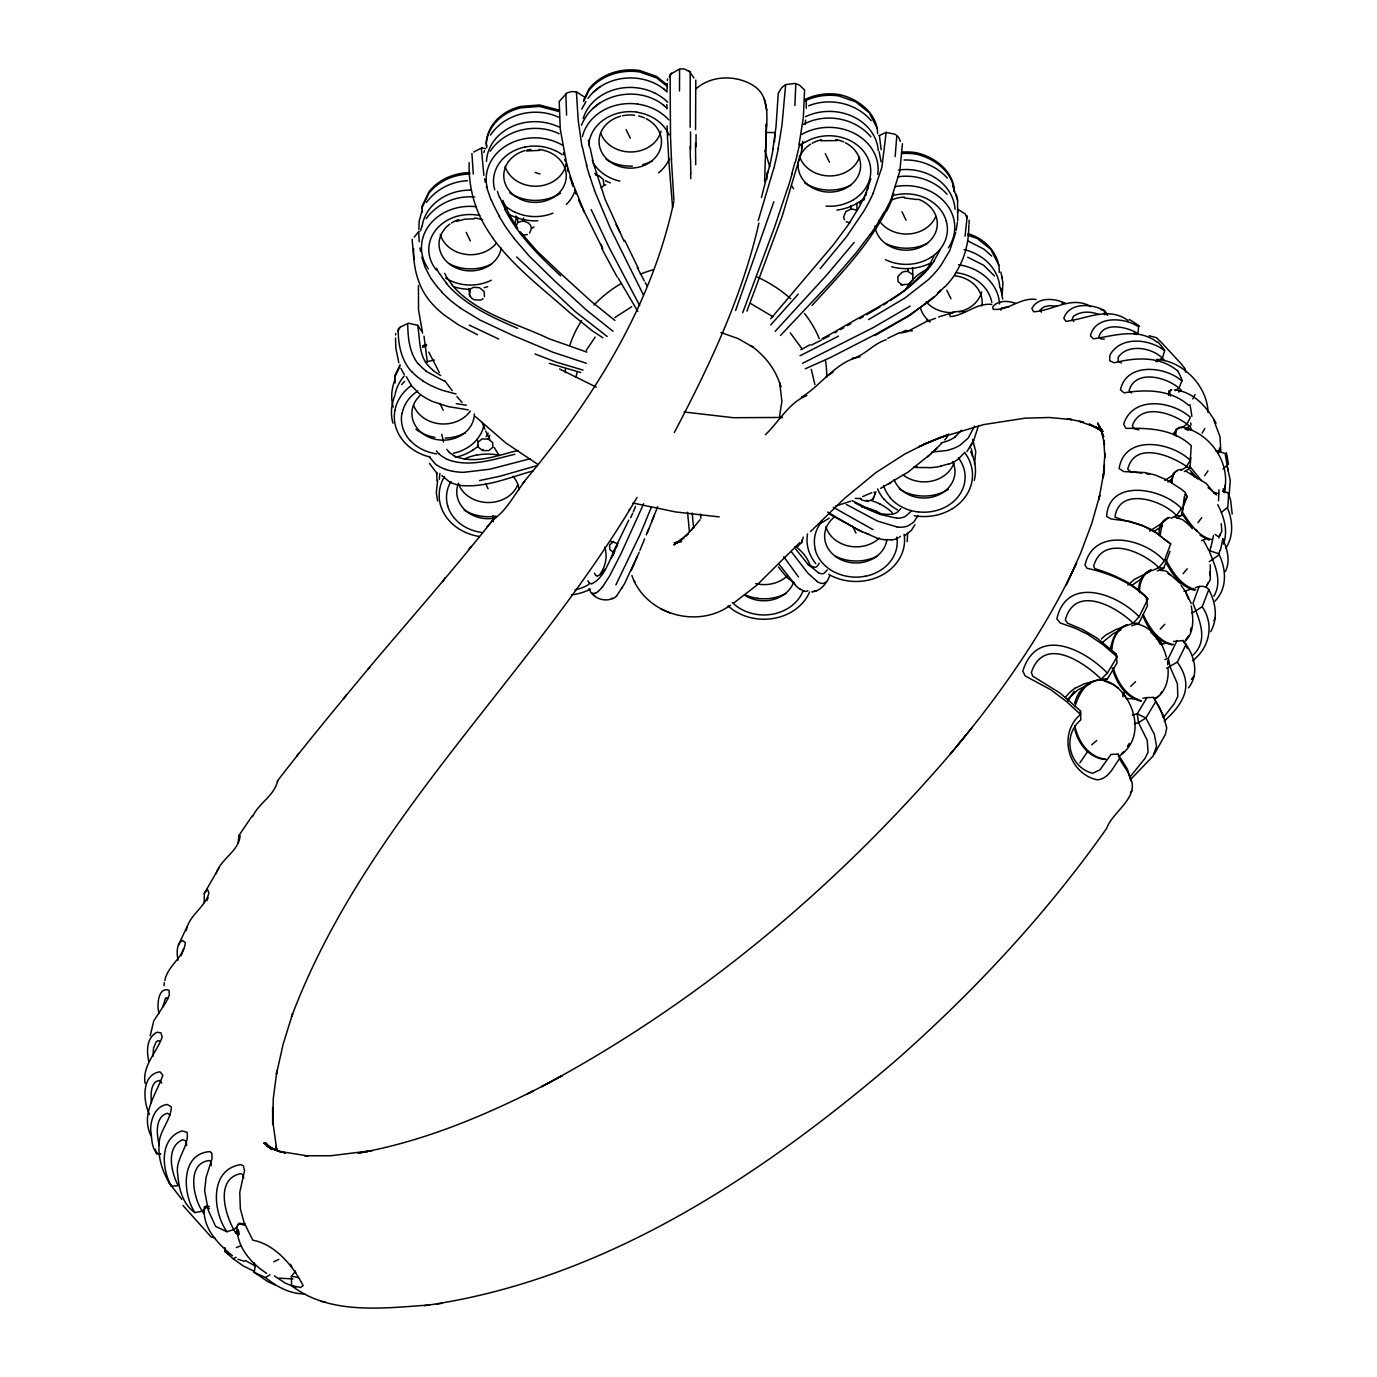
<?xml version="1.0" encoding="UTF-8"?>
<svg xmlns="http://www.w3.org/2000/svg" width="1377" height="1377" viewBox="0 0 1377 1377"><rect width="100%" height="100%" fill="white"/><g stroke="black" fill="none" stroke-linecap="round" stroke-linejoin="round"><path stroke-width="1.5" d="M679.498 90.985L679.584 69.728M272.612 1107.556L272.68 1124.613L273.3 1098.433L276.984 1070.377L276.416 1074.18L283.128 1044.248L292.595 1013.747L291.494 1016.846C365.921 819.246 531.488 676.83 637.069 497.39M900.317 141.401L898.613 137.339L895.446 134.395L886.168 132.364L881.865 167.374L873.156 193.193M690.152 127.269L690.221 72.069L684.507 69.039L679.825 68.85L670.083 74.496L670.53 138.285M969.184 223.969L969.064 220.217M1220.814 451.208L1220.022 436.87L1213.636 419.606M695.557 129.558L695.798 80.124M493.31 521.78L493.345 519.387C507.476 509.869 514.258 494.171 524.654 481.52M765.681 151.831L766.008 136.03L764.614 181.644M1232.174 514.034L1230.642 500.264L1228.164 492.932L1222.673 491.021M666.881 90.83L667.311 83.567M806.268 108.267L806.302 100.814M766.318 126.701L766.404 123.672L765.939 138.974C766.3 121.796 771.413 97.199 753.959 86.028A33.375 21.929 3.5 0 0 748.21 82.758C731.583 74.995 710.36 76.355 696.228 88.627M1172.188 483.344C1171.638 477.079 1174.34 468.559 1182.189 469.591M407.695 324.249C407.988 337.916 409.348 352.873 418.229 363.924M429.521 1304.983C384.183 1308.064 330.067 1315.483 291.614 1285.722L291.373 1276.169L294.936 1271.969M418.866 229.529L419.159 221.249L422.085 210.509M881.177 149.749L879.387 135.531M1104.457 465.168L1103.252 477.612L1104.888 453.24L1104.888 457.801L1103.752 440.072L1104.509 444.547L1100.877 428.815L1103.683 436.922L1097.589 422.894L1102.529 431.655M1177.094 518.148L1181.931 514.809L1184.444 496.15M1223.946 492.226C1231.83 464.204 1210.744 433.445 1182.929 427.335C1177.249 425.682 1174.925 431.5 1176.044 436.044M205.448 1206.751L206.705 1205.804M1219.454 448.007L1219.247 452.413M254.452 1271.436L243.281 1265.945L233.195 1258.767L224.778 1251.349L224.95 1247.614M1112.048 648.963C1112.289 639.135 1117.676 628.583 1127.178 624.797M1168.608 395.388L1168.815 390.982L1170.846 390.139M436.75 472.518L436.991 480.797M907.185 541.626L907.632 533.329M957.617 212.678L957.6 200.267L952.712 185.757M277.534 782.308L277.62 780.673C309.343 739.587 342.512 699.877 375.68 659.927C415.716 612.92 456.131 566.567 494.326 518.182L486.58 527.701L487.338 526.754M150.213 1035.762L153.794 1020.77L166.015 1002.181L169.319 995.175L169.044 990.373C158.062 986.052 156.53 1006.243 159.095 1013.317M565.861 94.015L566.584 115.066M1002.37 291.907L1002.938 282.939L1000.872 272.026M418.728 231.732L419.176 241.75M1159.107 532.968C1158.814 526.41 1162.601 518.475 1169.744 517.511M794.89 105.547L795.803 84.358M1213.808 596.224C1222.535 581.834 1215.22 565.672 1209.505 551.902L1210.624 547.34M1180.864 470.332L1185.924 467.371L1190.262 460.279L1191.26 445.7C1173.583 428.987 1148.711 427.799 1126.042 428.436L1123.615 424.426C1132.273 395.492 1171.879 400.621 1190.365 417.334L1186.75 424.426L1181.414 427.903M1224.669 492.725L1224.841 485.702M805.201 124.257L805.597 120.126M471.932 153.536L473.292 174.139M774.855 134.55L774.528 141.986M413.616 248.583C413.134 267.413 418.04 287.173 430.433 301.77A82.586 41.379 21.4 0 0 443.704 314.61L458.455 324.886L477.544 334.8M1223.499 491.589L1223.31 488.577M164.035 985.725L164.362 982.662M957.686 220.492L957.703 209.166L965.346 214.037L966.929 217.79M162.727 1006.966L165.653 997.86L168.338 998.532M277.62 780.673C274.505 795.837 258.618 803.049 252.576 816.647M517.58 217.17L517.632 222.644L515.738 227.549M418.436 285.521L418.522 309.739L422.584 333.2M601.198 187.943L603.814 185.361L603.315 179.63L598.875 175.619L595.759 175.034M412.119 239.237L413.875 259.203M395.509 338.053L395.836 348.157L398.796 362.685M469.144 162.658C468.524 182.797 472.913 203.28 482.329 221.163A82.568 33.203 45.7 0 0 492.914 238.066M1124.097 693.974L1124.389 691.478M395.578 334.921L395.767 333.441M1208.042 412.343C1207.354 386.335 1183.394 361.204 1157.179 359.449L1157.609 359.999M895.153 156.548L896.806 135.703M957.48 222.007L956.189 230.32M1181.931 514.809L1182.877 507.769L1187.232 496.667L1185.253 492.398L1180.709 488.749L1166.904 479.953L1154.89 474.893L1144.855 472.569L1123.77 471.588L1119.122 468.524C1124.51 434.116 1170.846 441.69 1190.262 460.279M667.38 80.503L667.587 78.988M1074.972 706.59C1096.712 636.742 1164.77 723.235 1120.241 755.388M794.994 546.841L797.782 546.17L801.672 542.538L802.034 540.042M180.972 955.793L183.709 948.667M514.878 223.797L516.358 217.686M1103.7 473.172L1098.829 499.593L1099.775 495.341L1091.686 523.69L1080.497 553.554L1066.314 584.726L1076.607 562.969L1073.785 568.976M803.239 537.133L801.672 542.538M1210.71 631.682C1218.249 618.221 1215.719 602.558 1208.834 589.563C1205.598 585.363 1199.642 585.724 1195.288 587.755M1138.418 589.924C1138.986 581.989 1142.531 573.09 1150.587 570.198M900.954 284.85L908.751 284.196L912.882 279.927L912.624 267.637M772.893 149.232L775.991 126.925L778.28 93.137L781.912 87.474L785.682 84.565L795.183 83.412L799.435 85.116L804.581 89.97L803.325 117.665L799.073 144.447M275.297 1285.068L267.93 1281.712L254.177 1272.314L255.227 1266.324L254.297 1262.847M802.877 141.28L801.569 148.045M965.053 236.224L967.239 215.931M218.977 867.923L204.278 893.484L204.226 902.572M477.871 442.275L478.129 447.06L482.57 450.52L488.628 450.64L492.914 447.25L492.622 442.516L488.215 439.022L481.984 438.988L477.871 442.275L477.285 439.383M778.16 148.613L781.981 125.1L785.682 84.565M186.239 930.714C188.58 915.361 205.053 907.718 208.891 893.105L207.411 889.163L204.278 893.484M974.52 464.238L975.742 451.518L972.558 439.418M974.262 480.401C976.792 470.779 975.26 460.417 970.647 451.656M1229.162 494.343L1230.263 480.435L1226.993 465.46L1222.983 468.955M1174.374 434.977L1175.975 429.331L1179.882 428.04M978.427 425.854L973.625 440.726L966.878 451.604M758.899 223.108C742.203 296.864 709.379 365.834 674.369 432.447M1223.378 544.053C1228.353 530.816 1223.964 516.633 1217.75 504.653M437.645 480.453L436.268 492.811L437.662 501.039M769.468 166.342L761.447 197.496M955.724 232.317L949.803 250.511L941.059 265.227A82.586 38.504 -30.4 0 1 928.459 279.565L904.947 298L868.629 319.567M1110.378 649.479C1112.014 639.651 1116.196 628.566 1126.438 625.02M206.843 900.73L208.134 897.684M517.632 222.644L522.985 220.802L523.69 217.945M798.608 161.075L782.153 216.344L746.936 311.082M575.896 377.264L577.204 372.065M483.929 152.52L484.411 150.609M773.581 168.958L758.245 220.544M860.143 498.233L862.071 500.092L867.768 501.417L873.138 499.076L873.586 497.321M673.869 201.49C651.132 308.052 591.662 401.275 522.451 483.637M164.896 980.596C167.374 965.759 183.916 957.6 185.344 942.574L182.487 940.422C175.946 944.347 176.772 953.641 178.029 960.165M1190.451 630.735L1191.243 627.654M794.77 162.83L791.706 174.242M252.266 815.804L238.892 835.564L238.169 842.724M1157.937 341.978A604.951 256.759 -36 0 1 1164.701 350.412L1162.687 357.4L1159.193 360.154M1218.197 452.861L1218.301 450.64M870.866 178.735L866.357 191.747A71.656 23.082 -55 0 1 859.196 207.015L847.957 225.226L833.274 244.917L770.724 318.775M1188.489 687.846C1200.176 673.06 1193.859 653.387 1183.015 640.512L1173.393 641.493M1219.385 535.946L1219.902 534.173M868.474 186.497L867.321 190.233M470.108 290.908L469.282 294.678L471.726 298.293L474.308 299.807L480.556 300.134L483.086 298.74M237.825 1225.323L238.978 1223.206L245.158 1224.084M787.489 188.529L774.476 227.412L742.719 312.665M779.571 416.129L781.895 401.499L779.726 382.72L780.828 386.989C776.301 370.103 765.01 355.559 750.809 345.593L753.185 347.245L738.175 338.622L720.86 332.494M482.57 450.52L482.966 449.315M873.138 499.076L875.892 491.727M395.113 379.295C391.67 388.039 390.466 397.919 393.237 407.007M394.855 395.44C391.429 404.201 390.207 414.064 392.979 423.169M773.857 201.731L735.593 310.548M420.398 230.94L421.827 226.671M216.206 873.638C220.509 858.783 238.651 851.709 240.132 835.719L238.892 835.564M893.725 193.434L891.401 199.613M829.78 575.586C827.009 582.97 821.019 590.785 812.654 591.68M1074.594 703.251C1077.227 693.027 1084.663 683.233 1095.472 681.047M1199.178 586.378L1192.981 603.333C1199.333 619.65 1208.903 640.167 1193.17 654.97M657.655 506.719L647.242 533.002M1182.516 508.354L1181.483 508.526C1162.395 487.819 1108.846 478.026 1106.626 516.444L1111.136 518.974L1129.897 521.367L1141.963 525.274L1155.905 532.71L1170.674 543.898L1164.357 560.904L1158.849 567.668L1152.48 570.439M1214.032 620.82L1215.03 618.015M865.926 194.174L866.649 192.178M1191.639 613.402L1202.207 606.758L1208.834 589.563M442.895 581.679L444.805 577.927M651.201 507.562L640.236 534.138L615.88 584.898M1214.824 601.25C1227.699 588.513 1226.218 568.701 1218.748 553.743L1220.056 550.439M651.941 521.005L654.058 515.635M529.56 233.143L531.505 228.272L530.575 225.415L528.665 223.091L522.985 220.802M974.555 426.095L968.186 438.11L959.924 445.27A82.586 41.327 21.4 0 1 946.533 450.52L931.437 452.155M643.679 503.707L621.182 553.365L609.615 575.947L602.42 587.101M633.368 511.779L635.537 506.512M639.892 550.387L644.66 538.803M646.243 534.947L648.619 529.164M1225.272 571.644C1230.677 561.282 1227.303 548.838 1222.638 538.837M934.57 254.831L930.439 263.127M635.503 560.818L639.169 552.125M424.202 1305.706C603.952 1280.541 761.447 1175.734 896.513 1059.894C974.761 990.855 1046.365 913.846 1106.592 828.506C1112.409 811.638 1140.053 797.455 1130.276 777.403C1127.419 768.986 1120.052 762.772 1118.09 754.148L1110.981 754.424L1099.999 769.795L1092.667 773.306C1069.43 767.471 1061.357 736.144 1080.807 719.896L1080.446 710.876L1060.152 693.113L1032.733 676.176L1031.373 672.51C1043.766 635.107 1083.819 661.941 1101.17 679.136L1107.383 679.016L1112.272 670.96L1117.022 662.939L1116.196 653.955L1096.419 637.689L1082.029 629.255L1067.416 623.11L1065.333 619.977C1074.938 583.882 1116.351 606.5 1133.151 623.23L1138.762 623.316A635.296 257.792 -41.4 0 0 1147.489 605.691L1146.129 596.826C1132.049 582.557 1113.442 574.433 1094.801 568.632L1093.648 566.05C1102.65 534.5 1142.497 551.11 1158.849 567.668L1163.823 568.064L1157.334 570.87M634.763 562.556L631.2 570.663M819.246 563.193L817.112 566.36A63.893 15.939 63.9 0 1 813.687 567.324M1131.567 778.435L1152.962 756.214L1156.56 746.248L1154.374 734.354L1145.888 718.037L1137.264 713.785L1132.221 715.093M1207.199 584.726L1208.077 582.712M488.215 439.022L489.816 435.356M637 556.859L624.538 583.693L616.5 596.138M178.442 945.052L187.083 926.669M632.697 513.277L630.632 517.769M939.957 250.132L933.761 261.372M421.913 207.91L428.953 193.228A50.536 42.997 0.9 0 1 469.815 174.053M400.053 364.733L394.769 375.749L395.147 382.961M394.751 377.195L400.036 366.179M583.676 100.056L588.943 89.04A50.536 42.997 0.9 0 1 639.771 70.52L656.691 76.492L667.208 84.944M583.641 101.502L588.926 90.486A50.536 42.997 0.9 0 1 639.754 71.965L656.674 77.938L667.191 86.39M628.773 520.093L612.438 553.726M614.899 551.024L611.164 558.58M1072.769 571.128C1040.564 637.431 997.482 697.898 950.199 754.217L972.179 727.417M617.533 545.43C609.34 557.651 606.052 576.756 591.8 583.779M1192.826 398.986L1195.081 394.476M918.063 515.549L913.743 522.141L908.028 525.876A82.568 33.134 45.6 0 1 897.322 527.116M914.965 524.706L911.385 530.317L904.5 535.825M885.996 211.249C867.493 246.965 838.851 275.951 812.069 305.419M1129.897 777.076L1144.958 758.452L1148.091 752.135L1147.196 740.224L1138.486 722.667L1137.264 713.785L1146.921 697.605L1153.513 697.399L1159.417 707.33L1163.445 717.847M414.236 237.068L418.763 231.508M397.953 331.134L400.122 327.227L408.367 323.165L417.627 325.316L421.517 331.031M581.783 109.093L585.931 101.605M581.524 125.255C593.917 93.309 638.739 84.393 664.248 105.754M669.36 76.94L671.546 73.015M912.882 279.927L913.536 278.739M969.804 447.594L973.625 440.726M485.616 148.699L481.916 147.873L481.399 148.785L483.878 175.361M827.267 569.992L823.962 573.366A71.656 18.004 65.4 0 1 818.592 572.918M1225.702 548.218C1233.895 536.238 1232.828 520.368 1227.286 507.528L1221.347 512.468M1188.385 636.036L1185.408 640.253M1154.236 754.338L1165.355 734.423L1166.749 727.882L1163.066 714.68L1153.513 697.399M884.172 212.092L878.354 222.007M1202.069 433.187L1204.823 428.471M1155.647 701.719L1145.888 718.037L1138.486 722.667L1134.338 723.751M586.292 350.326L595.139 337.072M1116.196 653.955L1117.091 656.829L1112.289 664.936L1107.349 673.078L1101.17 679.136L1084.594 683.767L1075.11 688.173M768.177 171.23L766.679 173.657L766.869 179.458M628.945 510.54L629.823 509.163M955.345 273.369C964.692 259.237 968.995 241.973 968.788 225.14M1127.315 746.489L1129.26 743.442M1067.812 701.186L1071.926 694.783A600.062 245.519 -41.4 0 0 1074.232 691.202M1204.668 475.719L1207.939 470.848M1160.277 694.06L1161.895 691.702M1157.179 359.449L1157.265 361.721M1119.346 759.002C1113.184 766.972 1108.846 778.797 1097.297 779.847C1068.518 773.754 1057.157 734.302 1080.532 714.388L1080.446 710.876M605.329 568.925L600.854 574.381L597.429 575.93M343.321 699.086L346.298 694.834M1218.748 537.942L1221.795 531.178L1221.261 523.621M1163.41 717.486L1174.306 703.578L1177.783 696.469L1177.404 683.646L1170.089 667.019L1168.333 658.292A630.184 255.915 -41.4 0 0 1177.008 640.546M1181.483 508.526L1176.509 515.514L1171.052 518.303M296.571 756.248L298.62 753.391M870.264 234.228L855.823 253.23L832.431 280.306L780.518 335.472M900.782 508.664L897.821 511.814A63.91 25.733 42.2 0 1 892.244 514.275M961.594 430.261L954.915 437.043M469.746 295.935L469.35 290.788L470.814 288.757L473.344 287.345L479.385 287.655L484.153 291.545L484.48 296.692M1191.432 679.36L1193.687 676.262M910.834 511.555L905.446 516.358A71.656 29.21 43.8 0 1 896.668 518.234M1164.254 721.049C1183.755 703.475 1194.289 685.763 1177.283 662.13A635.606 256.621 -41.4 0 0 1186.079 644.229M1184.53 500.333L1187.232 496.667L1184.65 494.274M1197.938 522.675L1201.673 517.735M426.44 202.453C435.872 189.441 451.484 181.42 467.474 180.714M426.199 218.616C437.077 203.555 456.235 195.241 474.669 197.083M621.578 588.392L622.456 587.273M854.17 242.404L826.665 275.09L775.217 331.289M963.952 453.274L959.253 458.093M957.669 745.284L964.984 736.351M490.453 135.084C505.032 113.172 536.118 106.287 559.423 117.561M490.195 151.229C504.774 129.335 535.86 122.45 559.182 133.724M1192.516 660.788C1209.591 647.93 1214.548 624.504 1202.207 606.758M691.443 530.093L700.015 519.731M944.725 439.9L947.634 436.371M469.023 549.01L471.227 546.342M1205.822 587.325L1210.297 579.648L1210.263 564.794M765.405 434.684C778.866 422.016 789.193 402.187 806.888 395.56M801.431 397.161C819.78 386.765 836.614 360.757 860.143 356.85M1183.084 573.693L1187.232 568.787M820.176 268.722L846.648 236.517L863.809 211.215A82.568 27.936 -53.4 0 0 873.276 193.124M587.962 98.421C604.968 74.685 642.353 71.38 664.506 89.591M798.264 294.144L770.672 324.955M951.197 753.03C836.149 887.253 698.173 1003.351 541.815 1086.539L562.074 1075.73L541.815 1086.539M923.898 272.285L906.307 289.377M1146.129 596.826L1147.833 598.943A642.508 261.269 -41.4 0 1 1139.072 616.776L1133.151 623.23L1115.904 629.582L1106.11 634.866A19.433 8.503 -39.5 0 0 1101.376 639.048M1160.277 629.065L1164.787 624.28M1130.551 792.446L1131.946 790.966M401.619 384.596L404.631 381.395M693.922 527.184L685.298 536.324L688.276 533.691L673.801 544.913L683.973 538.149M1184.995 641.338C1194.651 632.267 1193.36 617.894 1191.225 606.018M1067.485 699.378L1078.191 689.67L1090.291 683.818M1127.901 585.087L1134.459 579.356L1150.879 571.128M799.762 542.607L756.644 585.345L733.821 602.954M932.814 452.069L941.575 443.428M923.674 273.765C899.078 298.981 865.703 312.906 836.149 331.048L822.052 338.673M944.794 286.605L937.083 294.248M368.124 668.878L369.793 667.707M937.737 293.008L940.611 290.099M810.519 531.574L844.462 498.457L875.72 472.724L904.809 454.031L925.809 443.497L919.079 446.63L946.997 434.977L923.502 444.392L940.009 437.611M1130.741 686.314L1135.543 681.718M947.703 435.029L948.77 434.03M236.999 1226.838L234.245 1229.454L226.878 1231.726L215.604 1226.356L208.306 1210.4L204.639 1190.692L206.12 1177.128L212.006 1158.952L211.851 1153.289L210.079 1151.602C180.525 1153.289 182.315 1193.687 194.949 1212.603L202.075 1211.192L206.43 1207.543M238.341 1229.885L235.553 1232.535C225.105 1216.252 214.399 1178.919 240.717 1173.652L242.507 1174.426L243.746 1177.783M880.591 488.37L908.407 471.881L931.386 453.394M927.478 457.044L936.739 448.386M400.122 327.227L398.246 328.948C397.953 343.992 401.223 360.292 411.637 371.738M1121.463 753.787L1123.856 751.601M1102.288 642.525L1113.287 633.644L1120.964 629.909M933.503 297.139L910.352 315.075L874.86 335.558M826.579 581.714L823.721 583.297A82.586 19.915 67.1 0 1 817.336 581.714M1149.623 531.126L1162.963 522.52M1091.686 744.819L1096.712 740.533M593.435 92.018L600.217 86.613M593.177 108.181L599.976 102.776M1131.791 585.432L1142.308 578.151M1218.938 555.017L1209.161 561.764M473.654 152.004L481.916 147.873M879.077 135.617L886.168 132.364M902.469 292.32L905.033 290.358M598.358 591.422L595.449 593.263M1155.733 698.07L1158.212 696.194M926.342 303.301L907.013 316.59L875.514 334.387L830.124 357.693L805.252 368.812M899.422 537.064L900.455 536.307M1167.799 482.053L1171.121 479.609M901.04 293.335L890.317 300.634M1178.712 392.032L1181.242 390.207C1168.729 377.195 1135.216 368.382 1129.14 390.603L1131.567 393.013M1175.321 390.62L1179.073 387.953L1181.862 380.93C1164.701 365.869 1126.3 362.461 1120.465 389.777L1124.028 392.841C1146.146 389.226 1170.777 389.519 1188.626 405.32M1164.787 480.384L1174.271 474.222M614.796 317.605L631.716 306.675M1177.283 662.13L1166.612 668.241M1173.548 433.118L1176.406 431.19M853.688 357.727L852.225 358.691C864.842 355.438 873.569 343.441 886.203 339.758M826.286 376.61L833.051 372.117M1185.081 429.108L1189.625 426.147L1191.604 429.59M1154.15 531.315L1162.291 526.048M910.214 306.055L872.932 327.76L802.567 363.287M820.778 523.329L829.229 518.165M613.626 541.385L609.581 544.999L609.822 549.664L614.159 552.848M254.177 1272.314L265.451 1277.529L270.064 1274.706M883.466 304.851L886.995 302.716M834.91 332.821L836.855 331.685M1184.323 471.605L1189.487 468.576C1173.066 455.873 1134.837 440.038 1127.746 469.23L1130.775 471.829L1141.688 473.068M1154.769 699.086C1165.252 693.199 1169.004 679.859 1168.006 668.533M866.632 314.713L879.955 306.985M840.366 329.688L843.877 327.692M847.389 325.678L850.9 323.681M859.696 318.689L863.207 316.693M838.49 336.16L800.037 355.765M232.386 1255.721C217.583 1243.293 202.264 1228.077 204.347 1206.923L205.965 1206.527L209.476 1208.765M800.863 349.706L810.158 344.715M888.871 483.929L891.074 482.759M730.447 605.209C697.485 629.323 645.297 614.469 631.923 575.569M531.505 228.272L534.035 226.947M823.05 339.19L829.333 335.902M233.195 1258.767L236.104 1257.253M811.363 345.145L821.38 340.05M542.762 1086.04L527.529 1093.803L533.174 1090.945C477.664 1118.709 419.314 1142.342 357.951 1153.169L371.807 1150.69L365.697 1151.774M803.514 124.36C825.322 112.553 854.876 117.751 870.918 136.839M677.277 542.624L680.961 540.834L675.195 543.33L679.171 542.09M273.782 1261.78L278.791 1259.353M887.752 338.329L899.525 332.683M1151.361 569.871C1142.635 573.434 1138.934 583.951 1139.64 592.73M1168.694 517.494L1162.567 522.692L1159.968 535.533M862.57 496.632L871.83 492.622M1177.335 470.573L1173.307 473.413L1171.173 481.296M236.328 1247.562L241.095 1245.686M1201.57 540.627L1205.46 539.096M1164.787 659.549L1168.333 658.292M939.028 437.972L983.608 424.598L1024.987 418.178L1049.412 417.489L1071.495 419.606L1067.416 418.728L1083.561 422.188L1079.413 421.31L1096.987 427.748L1089.224 424.047L1102.581 431.104L1092.994 426.044M1131.722 625.795L1138.762 623.316M850.797 501.159L835.46 506.151M1193.343 588.427L1183.996 591.404M533.002 470.9C509.834 477.371 486.305 487.578 461.725 485.565A82.586 38.573 -30.4 0 1 449.35 481.795L441.81 475.547M948.546 463.946L940.68 466.149M808.574 105.788C829.901 97.319 856.253 102.948 871.176 120.694M456.424 221.387L465.151 219.132L474.566 218.84M856.976 203.314L856.907 210.32L851.313 208.839L845.857 211.542L843.619 216.981L844.376 219.752M938.615 316.917L954.554 312.114M537.064 465.615L500.126 476.201L479.523 480.573M935.568 318.294L926.291 321.598L906.841 331.84L900.3 333.01L905.601 330.463L912.4 330.91M530.3 458.713L489.971 469.196L463.567 472.328A90.211 44.546 -29.8 0 1 453.085 471.295M517.976 450.486C497.648 455.253 474.738 464.978 454.135 455.873M941.266 442.86L944.002 442.12A71.656 35.905 19.4 0 0 954.984 437.077M603.814 185.361L605.897 184.811M811.879 591.869L816.768 590.613M514.826 454.29C492.811 459.505 468.249 468.249 446.062 458.885M1102.323 680.324L1107.383 679.016M1160.071 644.402L1166.267 643.248M371.91 1150.638L330.687 1155.768L304.782 1155.751L308.018 1155.992M678.19 542.228L674.007 542.865L681.581 541.712M1142.979 698.191L1146.921 697.605M527.322 234.555L524.276 235.019L520.368 233.436M436.784 1304.002L442.034 1303.313M820.589 140.729L837.147 140.609M526.444 150.971L539.509 150.386M612.782 598.444C603.746 602.489 592.248 597.807 589.029 588.547M898.217 176.807C916.084 174.07 935.052 180.714 947.066 194.277M892.124 514.137C878.75 515.824 866.391 508.612 854.859 502.863M1137.161 698.965L1126.197 698.518M780.879 417.558L782.463 417.438L733.373 417.713L684.111 411.981M160.025 1154.477C151.091 1152.239 152.107 1137.953 150.695 1130.362C150.368 1119.811 155.343 1105.851 167.288 1104.474L171.316 1106.867C171.023 1120.43 159.13 1130.741 159.061 1144.562C158.062 1159.417 163.226 1173.979 171.419 1186.182L178.201 1185.7C171.161 1172.361 165.533 1147.127 182.59 1139.726L186.17 1140.896L186.67 1145.595M1009.134 306.727L1001.647 307.966L1000.907 310.152M929.647 467.578L915.292 467.509M891.126 539.767L884.981 539.629M914.104 466.665L917.116 466.665M292.957 1278.94L279.221 1278.149M1104.302 339.017L1101.118 338.983L1098.915 336.814C1103.338 321.185 1127.815 327.055 1137.85 333.544L1138.659 326.883C1124.493 317.158 1095.094 315.281 1090.429 335.85L1093.39 338.862C1114.63 335.678 1138.383 327.399 1157.386 342.408M766.92 132.485L775.509 132.605M912.641 274.677L908.183 271.493L904.999 271.372L902.107 272.25L897.821 276.57L898.114 281.786L902.52 285.022M896.616 518.148L879.559 514.309L852.225 500.677M584.055 96.769L576.412 91.811L571.335 91.588L566.911 92.947L559.217 101.519L560.25 129.077L566.653 163.76M904.018 160.007C920.215 159.491 936.515 165.894 947.324 178.115M904.31 197.944L917.254 199.562M1171.672 389.519L1169.572 391.584L1170.622 396.025M1061.787 303.078L1065.196 303.284C1054.902 298.138 1037.897 296.623 1031.889 308.448L1033.576 311.736C1052.768 310.961 1071.771 295.074 1091.118 306.727M991.75 304.472C976.603 302.596 964.726 315.54 950.199 316.607C947.118 310.875 961.594 310.961 964.709 312.08M1036.089 299.48C1020.753 296.967 1008.016 311.116 993.144 309.291L992.697 306.933C997.723 300.048 1008.291 300.634 1015.469 303.301M719.224 516.909L675.608 511.951L632.818 503.035M156.444 1153.599L160.679 1153.892M1212.431 539.646C1198.558 537.047 1190.038 523.467 1182.636 512.571M304.678 1293.864C289.979 1294.036 276.502 1286.652 265.451 1277.529M307.57 1155.905L280.65 1151.568L285.487 1153.117L275.572 1149.847L280.306 1151.861L266.346 1145.871L275.658 1150.277L263.73 1142.944L271.837 1149.451L265.417 1142.686L271.923 1149.64M1105.92 759.243C1088.966 757.677 1077.881 741.222 1074.817 725.731M468.318 409.881L448.3 406.611L432.705 401.55A82.586 43.272 -4.8 0 1 418.901 393.288L411.568 385.835L406.232 376.489M244.245 1225.065C242.077 1224.79 237.67 1222.346 237.137 1226.064C236.224 1246.34 250.511 1262.933 266.656 1273.346M897.27 527.03L877.39 521.04L846.373 504.464M321.116 1301.403L325.196 1301.936M1105.008 759.415C1089.551 758.159 1078.311 743.89 1074.921 729.672M1138.831 429.882L1133.959 428.695L1132.376 425.596C1141.206 401.413 1174.633 413.513 1189.625 426.147M466.269 405.217L456.252 403.633M1156.818 360.671L1155.94 361.549M1173.393 644.505C1158.47 641.751 1149.261 627.723 1143.426 614.83M1135.216 623.747C1151.861 625.829 1162.481 642.043 1166.371 657.122M1218.507 493.637L1214.376 492.432L1208.094 487.751M1180.777 516.272L1176.509 515.514C1162.05 499.627 1118.967 486.529 1114.991 516.995C1130.207 523.587 1149.313 524.207 1162.016 537.478M298.637 1277.684L291.373 1276.169M1056.779 306.228L1049.394 305.625L1043.99 306.847L1039.945 310.1L1041.339 312.166M580.784 372.513L549.303 363.339M452.981 471.416L445.425 469.488M1146.232 473.654L1149.365 474.342M1195.684 589.769C1181.311 585.896 1172.619 572.264 1165.958 559.888M291.614 1285.722L300.668 1287.409L303.164 1285.688C293.06 1266.117 275.675 1244.515 252.783 1240.161L244.159 1222.742L240.338 1208.731L239.77 1192.31L244.555 1170.605L243.281 1165.734L240.906 1164.615C209.149 1169.262 212.592 1211.295 226.878 1231.726M1172.378 644.918C1157.592 642.267 1147.592 628.394 1142.652 615.14M207.807 1206.132L209.373 1206.476M456.028 393.977L442.723 390.397A90.211 49.365 -3.7 0 1 431.242 385.594M1174.564 389.932C1193.859 391.688 1207.095 407.368 1216.08 423.135M583.022 370.086L556.463 362.185L534.982 353.992M1140.793 701.048C1125.543 697.502 1116.024 682.424 1112.289 668.103M558.477 109.953L539.491 104.962L520.713 106.442A47.558 40.467 0.9 0 0 486.253 142.244L486.701 146.272M558.46 111.399L539.474 106.408L520.695 107.871A47.558 40.467 0.9 0 0 486.236 143.69L486.683 147.718M813.618 567.169L807.542 564.329M1104.406 680.995L1113.012 684.335L1118.399 688.276M160.334 1041.236L157.976 1040.616L156.117 1042.062L153.57 1047.949L152.985 1056.331M1149.175 335.747L1156.387 337.692L1160.863 341.875L1181.105 363.735L1185.012 368.606L1185.666 372.238M214.743 1237.906L211.06 1236.89L182.986 1205.512M846.132 221.731L849.85 222.764M1161.052 569.613L1166.749 571.438L1178.97 582.316M611.681 598.272L612.214 598.427A82.586 13.185 -74 0 0 616.552 595.983M586.361 363.287L553.02 352.271L512.778 335.403L480.108 320.118L460.279 308.052M1175.149 517.115L1182.723 519.749L1192.637 527.925M1194.616 590.303C1181.552 587.067 1172.774 575.104 1166.732 563.864M1100.636 309.464L1104.354 310.6L1107.28 314.197M1141.533 700.824C1126.489 696.676 1117.177 682.08 1113.253 667.793M1098.691 314.438C1090.67 311.185 1080.515 311.03 1073.389 316.349L1072.132 319.481L1073.767 321.581M535.085 172.435L539.922 173.984M865.703 533.174L868.939 534.207M237.911 1259.198L244.452 1261.349M1210.366 550.972L1218.748 553.743M610.94 541.402L617.98 543.726M876.357 537.77L857.733 529.766L827.594 512.037M295.745 1287.461L285.142 1283.054L274.402 1275.894M967.945 233.78C984.968 238.187 1000.046 254.349 999.254 272.457M967.928 235.226L977.326 238.548L990.838 249.409L998.996 265.468M586.929 352.116L549.165 338.794C516.289 323.079 476.941 313.939 452.086 285.177M1160.277 569.94L1162.756 570.818M1136.094 699.086L1133.598 697.76M1215.564 450.727L1225.1 453.412L1228.095 470.762M967.997 241.061L983.97 249.151L991.715 256.105M967.738 257.224L983.729 265.313L994.452 275.934M1136.645 334.577L1134.287 332.7L1134.183 333.888M444.151 381.068L425.648 371.015M1208.972 540.111L1199.987 535.205M1185.769 471.054L1206.286 483.516L1213.86 492.759M862.14 531.832L829.04 514M498.681 339.017L469.299 325.127M596.361 387.161L559.596 369.002M803.841 590.974L800.381 589.236M660.96 608.978L669.842 612.937M517.58 328.38C491.83 317.209 464.91 305.178 446.286 283.352M1128.159 320.583C1108.433 305.969 1086.333 319.103 1065.901 321.323L1063.819 318.207C1069.206 302.165 1091.944 303.456 1104.354 310.6L1107.59 315.385M255.279 1266.014L245.313 1260.454M873.035 529.611L833.343 507.338M750.826 303.611L772.979 316.779M818.54 572.798L808.092 564.381L795.579 548.975M1121.429 362.96L1118.158 361.308L1118.176 357.4C1127.97 342.649 1154.614 347.865 1164.202 360.223M431.087 385.68L422.825 381.033M1186.027 429.245L1188.179 430.399M1170.674 543.898L1163.548 538.751M1213.55 493L1216.631 494.928M794.529 583.676L786.766 577.256L778.366 566.963M538.097 464.565L505.6 442.792L475.34 416.508M440.692 375.56L433.17 370.62M1098.743 429.09L1095.128 426.853L1102.099 431.5M602.851 337.778L592.144 330.721L569.028 312.045C542.693 288.55 513.724 266.931 492.811 238.066M1195.047 529.491L1197.439 531.074M1164.563 350.515C1149.003 338.742 1120.448 335.678 1109.862 355.249L1109.673 360.74L1114.286 362.805C1135.354 357.4 1159.486 355.886 1177.369 370.688M1167.989 573.538L1170.708 575.345M817.301 581.61L807.886 573.159L791.603 552.057M607.171 336.487L575.052 311.409L516.702 257M170.266 1115.163L167.478 1113.253C154.861 1116.523 156.427 1134.992 159.405 1145.199M1215.048 534.362L1217.905 536.341M224.778 1251.349L229.202 1254.567M612.989 331.237L586.482 310.118L554.811 281.097L529.078 255.915L513.552 237.877M235.415 1232.776L238.479 1235.221M1164.357 560.904C1144.235 538.097 1093.682 526.995 1084.973 565.018L1086.969 568.253C1109.328 573.176 1131.326 582.282 1147.833 598.943M1100.447 430.226L1097.297 427.679L1102.013 431.569M614.917 320.445L591.232 301.374L561.627 274.419M1139.054 616.776C1117.728 593.883 1066.796 574.898 1056.813 618.979L1060.29 623.006L1074.525 627.912L1087.813 634.332L1103.201 644.815L1117.091 656.829M194.949 1212.603C182.452 1204.238 178.803 1188.265 177.702 1174.168C174.879 1159.107 189.475 1146.559 187.083 1132.29L182.005 1130.913C159.164 1138.4 161.66 1168.987 171.419 1186.182M1201.398 480.573L1189.384 465.805M1107.349 673.078C1084.904 649.72 1037.053 625.072 1022.801 671.167L1025.263 676.004L1050.909 689.825L1066.073 701.22L1080.532 714.388M437.129 473.654L429.469 463.395M1195.064 477.199L1190.795 473.223M663.318 88.541L667.157 92.018M663.06 104.686L666.898 108.181M561.231 274.075L537.047 251.165L520.196 231.784M560.646 275.848C539.388 256.174 518.234 235.278 504.791 209.252M1155.406 636.983L1150.57 631.802M591.439 592.781L594.933 596.189M1187.714 427.662L1190.52 430.399M441.673 292.148L449.384 299.515A90.211 46.99 22.9 0 0 460.434 307.966M1102.168 431.466L1099.38 428.643L1102.185 431.5M439.229 454.255L436.389 450.899M795.458 585.122L779.262 564.518M449.315 452.431L446.75 449.367M1190.089 470.056L1197.508 478.835M181.833 1199.367L168.751 1182.499M456.889 396.473L462.018 402.445M790.295 332.855L801.965 348.725M1178.764 581.61L1180.571 583.779M798.522 576.997L783.754 556.738M589.046 582.609L587.893 580.733M1161.964 643.885L1160.381 641.837L1160.277 638.343M427.903 365.439C418.556 354.268 420.123 338.604 417.627 325.316M452.19 390.638L444.547 380.413M595.535 574.949L594.485 573.193M1102.805 431.5L1100.498 428.454L1102.443 431.104M1123.219 693.492L1125.457 696.452M237.102 1231.107L239.46 1234.24M203.951 1213.705C193.159 1199.763 185.671 1162.945 209.528 1160.518L210.87 1161.706L211.283 1165.682M161.746 1083.131L159.835 1080.48C150.351 1080.997 150.678 1095.421 151.418 1102.633M1191.191 603.574L1185.563 591.594L1181.087 585.311M637.809 311.391L618.204 278.034M1118.09 754.148L1127.384 769.141L1130.792 780.931M1102.409 431.001L1098.45 425.286L1102.529 431.758M517.752 228.444L508.027 212.592M689.102 70.898L693.956 77.955M1192.327 528.699L1181.552 513.208M429.039 456.475L435.184 463.86A93.154 45.131 -28.3 0 0 445.632 469.316M431.259 279.135L425.08 267.31L421.792 257.241M494.257 447.577L499.18 455.563M499.111 216.327L505.084 226.017A90.211 37.781 47.3 0 0 513.741 237.808M238.101 1230.418L239.133 1232.14M639.72 305.608L609.271 247.774L591.215 209.631M1183.015 640.512L1184.891 643.696M439.349 372.478L428.781 352.151M1157.713 639.909L1159.589 643.128M404.408 374.94L400.948 368.416M645.297 282.681L647.362 286.313M634.005 580.509L635.245 582.678M447.198 278.274L444.668 273.352M439.401 273.799L436.595 268.412M643.386 294.885L610.39 228.393L594.451 190.508M644.281 280.874L637.258 267.534M601.697 248.359L617.154 277.001M600.596 243.918L602.403 247.309M867.114 500.178L867.768 501.417M1203.98 541.195L1208.851 550.507M602.747 248.841L584.382 211.938L572.78 183.502M290.495 1264.224L291.855 1266.909M877.424 128.818L869.266 112.776L855.754 101.898L838.834 95.925A50.536 42.997 0.9 0 0 804.891 100.951M1186.165 646.088L1187.353 648.464M616.07 224.537L619.788 232.093M946.825 290.254L950.973 298.792M901.952 211.714L906.1 220.251M825.253 153.604L829.402 162.142M852.604 526.203L855.909 533.037M626.174 129.645L630.322 138.165M466.201 232.386L470.349 240.923M485.565 483.62L488.06 488.732M439.865 403.358L443.187 410.191M624.71 240.269L638.446 268.635M485.737 431.07L489.764 439.418M624.16 241.44L605.209 199.545L592.299 159.99M582.66 208.994L584.244 212.316M581.886 207.325L578.443 199.682M1155.544 636.57L1156.697 639.289M482.019 422.395L484.876 429.228M294.936 1270.644L295.745 1272.606M574.45 190.112L576.034 194.054M491.09 200.164L486.374 186.446M1188.351 598.857L1185.563 591.594M149.491 1114.406C143.019 1101.497 141.16 1074.49 159.956 1071.822L162.865 1075.196C156.169 1094.698 140.368 1113.993 151.005 1135.887M576.412 91.811L578.185 120.074L581.989 146.84M571.696 182.78L573.004 186.36M504.275 204.192L502.932 200.353M499.558 197.617L497.424 191.386M874.137 492.037L875.015 494.463M769.726 166.806L764.975 150.454M1224.618 485.461L1225.186 487.286M155.205 1149.107L156.634 1153.771M589.7 176.411L586.378 165.12M811.26 369.277L814.874 384.51M276.88 1149.709L275.865 1146.249L276.88 1150.759L272.663 1120.276M443.497 441.983L441.793 434.289M477.612 445.132L478.129 447.06M565.895 163.88L566.515 166.342M850.607 205.999L851.313 208.839M1001.922 276.398L1002.422 278.464M1001.113 290.203L1000.614 288.189L1002.68 299.102M1001.664 292.561L1002.163 294.626M879.128 151.694L881.073 161.763M427.352 362.22L424.013 336.212M564.777 159.198L565.31 161.505M957.6 200.267L956.275 194.312M764.287 99.127L766.765 110.367M468.834 288.464L469.35 290.788M484.601 178.838L485.324 182.315M148.854 1061.392C146.375 1051.426 146.547 1037.518 156.995 1032.234L160.868 1032.836L162.211 1036.898C156.909 1052.458 142.106 1065.488 145.067 1083.355M563.468 152.623L563.864 154.758M492.88 515.704L493.431 518.699M589.494 146.978L588.392 140.161M419.968 247.912L420.501 251.389M1122.616 693.733L1123.116 696.934M859.661 201.954L859.885 203.796M902.4 143.724L899.887 170.903L892.193 195.758A41.568 35.372 0.9 0 1 896.255 194.794A41.448 35.268 0.9 0 1 926.48 198.546A41.585 35.389 0.9 0 1 946.292 221.077M700.48 514.155L700.91 518.268M907.856 268.481L908.183 271.493M687.536 512.21L689.464 532.038M693.629 528.183L692.183 512.984M672.613 207.548L668.551 157.804M673.904 200.164L671.374 159.233M422.326 212.247L421.93 206.464L428.97 191.782A50.536 42.997 0.9 0 1 469.832 172.607M1167.558 660.805L1167.799 664.712M1104.354 310.6L1104.595 314.834M667.604 140.316L667.105 125.961M954.33 191.816C954.054 171.127 934.432 156.548 915.55 152.589A50.536 42.997 0.9 0 0 901.556 152.141M954.244 191.145C952.488 171.368 933.847 157.959 915.533 154.035A50.536 42.997 0.9 0 0 901.539 153.587M877.631 133.707C877.356 113.017 857.733 98.438 838.868 94.479A50.536 42.997 0.9 0 0 804.908 99.505M690.652 173.175L690.789 178.683M1209.798 571.903L1209.867 574.88M695.712 164.672L695.471 143.07M690.342 158.235L690.204 146.341M666.812 104.497L666.829 108.68M422.532 347.297A50.536 42.997 0.9 0 1 426.56 345.885M422.55 345.851A50.536 42.997 0.9 0 1 426.595 344.439M565.31 372.599A130.712 111.21 0.9 0 1 565.448 368.847M570.009 344.801A130.712 111.21 0.9 0 1 581.679 320.566M593.969 305.04A130.712 111.21 0.9 0 1 621.285 283.421M640.374 274.126A130.712 111.21 0.9 0 1 652.629 269.892M757.436 277.104A130.712 111.21 0.9 0 1 790.691 298.757M804.478 313.457A130.712 111.21 0.9 0 1 819.298 338.639M825.494 360.533A130.712 111.21 0.9 0 1 826.682 377.401M802.43 146.53A81.295 12.617 -71.9 0 1 799.452 159.887M773.099 148.854A71.656 10.018 -75.3 0 1 769.64 166.135M778.315 148.372A82.586 13.133 -73.9 0 1 773.702 168.855M799.676 143.466A93.154 15.663 -71.8 0 1 795.355 162.176M791.982 174.001A90.211 13.064 -72.3 0 1 787.713 188.494M696.039 146.891A81.295 3.873 88.8 0 1 696.056 134.585M668.723 158.286A71.656 4.63 85.4 0 1 667.776 141.194M671.494 159.629A82.586 3.701 86.8 0 1 670.651 139.163M690.6 149.422A93.154 3.253 88.9 0 1 690.531 131.882M690.841 173.313A90.211 5.284 88.4 0 1 690.548 158.889M592.988 160.61A81.295 20.035 69.2 0 1 590.182 147.804M571.851 182.848A71.656 18.624 65.7 0 1 569.854 177.048M568.15 171.609A71.656 18.624 65.7 0 1 567.393 169.01M572.901 183.554A82.586 19.984 67.2 0 1 566.773 163.88M586.877 165.533A93.154 21.774 69.3 0 1 582.523 147.459M594.64 190.491A90.211 23.134 68.8 0 1 589.924 176.514M505.428 209.424A81.295 33.341 47.8 0 1 500.161 197.892M508.492 212.695A69.659 30.26 45.9 0 1 504.722 204.364M499.541 216.413A93.154 37.127 48 0 1 491.537 200.353M446.785 283.318A81.295 41.809 23.5 0 1 439.865 273.834M452.482 285.142A69.659 37.041 21.2 0 1 447.559 278.274M442.051 292.096A93.154 46.938 23.9 0 1 431.621 279.152M426.027 370.861A81.295 44.133 -2.9 0 1 418.522 363.838M433.428 370.499A69.659 38.504 -5.6 0 1 428.109 365.387M423.1 380.913A93.154 49.761 -2.4 0 1 411.861 371.67M446.303 458.696A81.295 39.985 -29 0 1 439.349 454.169M454.307 455.735A69.659 34.425 -31.6 0 1 449.401 452.379M591.869 583.538A81.295 15.612 -73.2 0 1 588.96 582.867M597.463 575.81A69.659 12.858 -75.4 0 1 595.466 575.19M595.535 592.953A93.154 17.385 -72.5 0 1 591.404 592.919M602.489 586.722A90.211 17.212 -73.9 0 1 598.427 591.163M807.869 590.733A93.154 20.035 68.7 0 1 803.944 591.232M800.467 589.494A90.211 18.968 67.3 0 1 795.579 585.483M898.355 537.822A93.154 35.372 47.5 0 1 891.28 539.973M885.101 539.784A90.211 33.616 46 0 1 876.478 537.959M959.39 458.18A93.154 45.2 23.6 0 1 948.805 464.135M940.818 466.269A90.211 42.825 22.2 0 1 929.768 467.715M930.766 263.059A63.893 27.97 -33.2 0 1 924.242 272.285M933.916 261.337A71.656 32.6 -32.2 0 1 923.812 273.782M955.741 273.334A93.154 43.393 -27.9 0 1 945.224 286.64M937.307 294.282A90.211 40.381 -28.9 0 1 926.514 303.37M892.141 199.166A81.295 26.972 -51.3 0 1 886.736 210.939M866.322 193.899A63.91 19.278 -55.8 0 1 865.531 195.982M864.67 198.116A63.91 19.278 -55.8 0 1 863.723 200.353M892.692 195.465A93.154 32.015 -51.2 0 1 884.671 211.938M878.595 221.955A90.211 29.089 -51.8 0 1 870.453 234.262M537.805 220.785A48.78 41.499 0.9 0 1 507.855 213.728M487.148 187.375A48.78 41.499 0.9 0 1 507.786 144.757A48.78 41.499 0.9 0 1 562.074 144.964M574.295 192.539A41.43 35.251 0.9 0 1 571.162 198.598A41.568 35.372 0.9 0 1 566.326 204.467M514.826 212.058A41.43 35.251 0.9 0 0 545.068 215.552A41.568 35.372 0.9 0 0 552.952 213.16M494.756 189.768A41.43 35.251 0.9 0 1 498.715 164.035A41.568 35.372 0.9 0 1 524.861 147.029M524.809 147.098A41.43 35.251 0.9 0 1 555.069 150.592M555.258 150.558A41.568 35.372 0.9 0 1 562.195 154.706M514.637 212.058A41.568 35.372 0.9 0 1 504.653 205.414M539.096 149.456A31.241 26.576 0.9 0 1 562.418 188.701A31.241 26.576 0.9 0 1 511.091 192.78A31.241 26.576 0.9 0 1 524.998 150.575M526.926 150.093A31.241 26.576 0.9 0 1 530.92 149.439M486.477 161.47A48.78 41.499 0.9 0 1 558.924 126.994M509.765 192.883A41.568 35.372 0.9 0 0 515.05 195.878A41.448 35.268 0.9 0 0 545.309 199.39A41.568 35.372 0.9 0 0 560.439 193.228M565.844 165.292A31.241 26.576 0.9 0 1 536.118 186.222A31.241 26.576 0.9 0 1 505.101 166.393M904.087 534.276A48.815 41.534 0.9 0 1 881.831 575.173A48.815 41.534 0.9 0 1 828.765 574.416M815.769 563.572A48.815 41.534 0.9 0 1 808.316 549.475A48.763 41.482 0.9 0 1 807.524 533.915M855.289 498.405A48.815 41.534 0.9 0 1 860.814 498.646M871.555 500.712A48.815 41.534 0.9 0 1 879.937 503.965M896.806 537.082A41.43 35.251 0.9 0 1 891.797 559.51A41.585 35.372 0.9 0 1 865.427 576.257M865.479 576.206A41.43 35.251 0.9 0 1 835.288 572.436M815.511 549.957A41.43 35.251 0.9 0 1 819.797 524.276M861.606 507.011A41.43 35.251 0.9 0 1 876.306 511.349M835.082 572.453A41.585 35.372 0.9 0 1 815.253 549.939M819.556 524.138A41.585 35.372 0.9 0 1 821.845 521.108M876.288 511.177A41.585 35.372 0.9 0 1 879.851 513.122M879.955 504.034A48.763 41.482 0.9 0 1 892.244 512.554M886.805 540.266A31.241 26.593 0.9 0 1 841.76 560.06A31.241 26.593 0.9 0 1 833.997 517.304M809.624 591.955A48.815 41.534 0.9 0 1 775.888 617.98A48.918 41.62 0.9 0 1 728.089 605.949M795.958 546.686A48.815 41.534 0.9 0 1 810.416 565.913M802.705 591.766A41.43 35.251 0.9 0 1 789.124 607.636A41.585 35.372 0.9 0 1 757.195 614.503M757.247 614.469A41.43 35.251 0.9 0 1 732.22 602.455M793.668 582.092A31.241 26.593 0.9 0 1 744.509 595.019M590.303 589.167A48.815 41.534 0.9 0 1 571.403 594.881M588.995 584.33A41.43 35.251 0.9 0 1 574.949 589.907M604.761 547.117A41.43 35.251 0.9 0 1 605.742 560.301A41.585 35.372 0.9 0 1 600.303 573.796M613.316 551.334A48.78 41.499 0.9 0 1 613.385 555.241M479.299 536.462A48.815 41.534 0.9 0 1 463.808 531.608A48.935 41.637 0.9 0 1 440.502 505.118A48.815 41.534 0.9 0 1 444.461 476.58M476.545 455.185A48.815 41.534 0.9 0 1 499.335 455.271M482.105 532.503A41.43 35.251 0.9 0 1 467.423 528.166A41.585 35.372 0.9 0 1 447.594 505.652M447.645 505.686A41.43 35.251 0.9 0 1 451.002 481.468M464.256 459.075A48.935 41.637 0.9 0 1 476.58 455.03M495.806 517.89A31.241 26.593 0.9 0 1 464.996 509.989A31.241 26.593 0.9 0 1 458.524 483.172M512.967 476.235A31.241 26.593 0.9 0 1 519.112 489.696M488.147 433.153A48.763 41.482 0.9 0 1 486.184 436.681M478.129 446.096A48.763 41.482 0.9 0 1 473 449.986M430.106 457.026A48.763 41.482 0.9 0 1 404.597 442.396A48.935 41.637 0.9 0 1 395.853 427.249A48.918 41.62 0.9 0 1 394.906 410.432M394.924 410.415A48.763 41.482 0.9 0 1 411.413 385.422M483.981 424.736A41.43 35.251 0.9 0 1 468.473 447.009A41.585 35.372 0.9 0 1 453.377 453.257M436.595 453.842A41.43 35.251 0.9 0 1 410.329 440.537M402.136 413.375A41.43 35.251 0.9 0 1 417.644 391.085M410.139 440.502A41.585 35.372 0.9 0 1 401.912 413.289M473 450.004A48.935 41.637 0.9 0 1 455.236 457.353M474.377 413.961A31.241 26.593 0.9 0 1 431.827 438.299A31.241 26.593 0.9 0 1 419.847 395.733M487.647 286.657A48.763 41.482 0.9 0 1 484.17 287.655M469.677 289.308A48.763 41.482 0.9 0 1 454.496 287.018M428.299 268.79A48.763 41.482 0.9 0 1 429.486 224.899A48.763 41.482 0.9 0 1 476.339 206.688M491.331 280.22A41.43 35.251 0.9 0 1 465.047 284.746A41.585 35.372 0.9 0 1 445.563 278.034M436.716 270.374A41.43 35.251 0.9 0 1 429.108 245.209A41.585 35.372 0.9 0 1 445.855 221.129A41.43 35.251 0.9 0 1 475.392 214.829A41.585 35.372 0.9 0 1 479.712 215.397M501.228 248.135A31.241 26.593 0.9 0 1 455.288 267.551A31.241 26.593 0.9 0 1 449.918 224.038M451.501 222.954A31.241 26.593 0.9 0 1 458.627 219.563M474.652 217.979A31.241 26.593 0.9 0 1 482.535 219.872M582.437 136.495A48.815 41.534 0.9 0 1 637.826 104.101M669.188 159.13A41.43 35.251 0.9 0 1 658.567 172.848M619.908 181.144A41.43 35.251 0.9 0 1 597.463 168.51A41.585 35.372 0.9 0 1 592.988 162.417M636.656 112.225A41.43 35.251 0.9 0 1 662.922 125.548A41.568 35.372 0.9 0 1 669.05 134.98M588.788 144.912A41.585 35.372 0.9 0 1 589.236 141.332A41.43 35.251 0.9 0 1 604.778 119.076A41.585 35.372 0.9 0 1 636.759 112.071M610.321 182.883A48.763 41.482 0.9 0 1 605.415 180.714M597.997 176.101A48.763 41.482 0.9 0 1 594.692 173.364M637.844 104.153A48.763 41.482 0.9 0 1 668.74 119.816M646.14 118.715A31.241 26.593 0.9 0 1 652.629 160.214A31.241 26.593 0.9 0 1 603.746 155.481A31.241 26.593 0.9 0 1 620.545 116.236M622.473 115.754A31.241 26.593 0.9 0 1 634.642 115.238M638.618 115.961A31.241 26.593 0.9 0 1 644.384 117.871M864.033 198.34A48.918 41.62 0.9 0 1 836.872 210.113M801.93 134.309A48.918 41.62 0.9 0 1 854.859 133.655A48.918 41.62 0.9 0 1 877.734 174.38M853.654 199.631A41.43 35.251 0.9 0 1 826.045 206.154M793.634 188.821A41.43 35.251 0.9 0 1 791.792 185.878M804.908 142.399A41.43 35.251 0.9 0 1 834.462 136.048A41.568 35.372 0.9 0 1 862.742 150.282A41.43 35.251 0.9 0 1 870.402 175.585A41.568 35.372 0.9 0 1 853.62 199.665M799.83 145.755A41.568 35.372 0.9 0 1 804.667 142.279M845.237 142.692A31.241 26.576 0.9 0 1 853.964 182.005A31.241 26.576 0.9 0 1 807.042 184.036A31.241 26.576 0.9 0 1 810.571 144.189M812.223 143.208A31.241 26.576 0.9 0 1 821.553 139.731M835.719 139.507A31.241 26.576 0.9 0 1 843.464 141.848M948.374 247.877A48.78 41.499 0.9 0 0 953.418 217.652A48.935 41.637 0.9 0 0 930.129 191.196A48.78 41.499 0.9 0 0 894.585 186.738M931.162 262.8A48.78 41.499 0.9 0 1 891.659 266.759M946.257 221.026A41.448 35.268 0.9 0 1 941.971 246.724A41.568 35.372 0.9 0 1 930.869 257.413M885.445 259.668A41.448 35.268 0.9 0 0 915.653 263.437A41.568 35.372 0.9 0 0 930.869 257.413M918.304 199.217A31.241 26.576 0.9 0 1 936.429 229.976A31.241 26.576 0.9 0 1 903.846 250.132A31.241 26.576 0.9 0 1 874.946 226.035M892.52 199.596A31.241 26.576 0.9 0 1 904.31 197.066M905.791 289.669A48.763 41.482 0.9 0 1 927.891 269.014M958.461 264.763A48.763 41.482 0.9 0 1 999.564 303.956M957.29 272.853A41.43 35.251 0.9 0 1 983.557 286.175A41.585 35.372 0.9 0 1 991.819 302.613M920.662 308.672A31.241 26.576 0.9 0 0 930.077 321.874A41.448 35.268 0.9 0 1 926.755 319.946M955.294 275.848A31.241 26.576 0.9 0 1 981.853 306.021M964.434 452.224A48.935 41.637 0.9 0 1 965.707 496.254A48.918 41.62 0.9 0 1 952.402 508.664M952.333 508.733A48.935 41.637 0.9 0 1 917.443 516.203A48.918 41.62 0.9 0 1 914.19 515.704M883.982 499.249A48.935 41.637 0.9 0 1 877.528 488.852M918.528 511.9A41.43 35.251 0.9 0 0 948.064 505.566A41.585 35.372 0.9 0 0 964.795 481.502A41.43 35.251 0.9 0 0 958.306 457.715M890.179 497.527A41.43 35.251 0.9 0 1 883.569 485.547M918.339 511.969A41.585 35.372 0.9 0 1 889.938 497.579M897.494 509.869A48.918 41.62 0.9 0 1 884.275 499.231M952.746 461.639A31.241 26.593 0.9 0 1 934.467 496.46A31.241 26.593 0.9 0 1 894.069 479.592M971.198 448.678A48.815 41.534 0.9 0 1 972.627 456.389M948.323 489.403A41.43 35.251 0.9 0 1 934.26 494.98A41.448 35.268 0.9 0 1 918.769 495.754A41.568 35.372 0.9 0 1 899.284 489.024M953.9 463.188A31.241 26.593 0.9 0 1 903.174 474.996M964.107 249.598A48.815 41.534 0.9 0 1 989.633 264.246A48.935 41.637 0.9 0 1 999.84 287.827M981.681 291.89A31.241 26.576 0.9 0 1 958.977 311.787M952.901 312.562A31.241 26.576 0.9 0 1 926.205 301.873M898.424 170.008A48.815 41.534 0.9 0 1 930.37 175.051A48.935 41.637 0.9 0 1 953.693 201.541A48.815 41.534 0.9 0 1 955.001 209.287M927.616 243.247A41.568 35.372 0.9 0 1 915.929 247.292A41.43 35.251 0.9 0 1 885.721 243.522M935.792 216.396A31.241 26.576 0.9 0 1 909.044 233.952A31.241 26.576 0.9 0 1 879.077 220.406M805.493 116.701A48.815 41.534 0.9 0 1 835.632 111.744A48.935 41.637 0.9 0 1 854.342 117.269A48.918 41.62 0.9 0 1 868.99 128.663A48.815 41.534 0.9 0 1 878.268 150.523M850.642 185.293A41.43 35.251 0.9 0 1 824.358 189.819A41.568 35.372 0.9 0 1 804.874 183.107M859.489 157.271A31.241 26.576 0.9 0 1 828.92 175.929A31.241 26.576 0.9 0 1 799.348 155.876M583.211 118.439A48.815 41.534 0.9 0 1 618.307 88.679A48.918 41.62 0.9 0 1 638.067 87.973A48.763 41.482 0.9 0 1 655.263 93.309M655.349 93.326A48.918 41.62 0.9 0 1 667.656 102.173M652.405 160.885A41.568 35.372 0.9 0 1 642.801 164.603M632.37 166.118A41.568 35.372 0.9 0 1 623.936 165.705A41.43 35.251 0.9 0 1 606.104 159.319M661.029 131.263A31.241 26.593 0.9 0 1 632.06 151.952A31.241 26.593 0.9 0 1 600.837 133.535M422.085 226.293A48.935 41.637 0.9 0 1 471.227 190.095M515.841 215.982A48.935 41.637 0.9 0 1 517.408 219.683M491.589 264.057A41.43 35.251 0.9 0 1 465.306 268.584A41.585 35.372 0.9 0 1 449.384 263.902M496.357 243.23A31.241 26.593 0.9 0 1 465.151 254.297A31.241 26.593 0.9 0 1 440.279 234.624M434.925 437.404A41.43 35.251 0.9 0 1 415.923 429.263M395.147 394.287A48.763 41.482 0.9 0 1 403.857 376.42M425.459 362.271A48.763 41.482 0.9 0 1 434.409 360.137M465.254 432.912A41.585 35.372 0.9 0 1 445.236 438.144M470.297 411.017A31.241 26.593 0.9 0 1 440.02 423.823A31.241 26.593 0.9 0 1 413.685 405.561M495.978 516.117A41.43 35.251 0.9 0 1 467.664 512.003A41.585 35.372 0.9 0 1 464.101 510.058M439.435 479.316A48.763 41.482 0.9 0 1 439.917 473.464M517.752 484.876A31.241 26.593 0.9 0 1 487.94 502.536A31.241 26.593 0.9 0 1 458.575 484.119M785.906 593.521A41.585 35.372 0.9 0 1 757.436 598.341M757.505 598.341A41.43 35.251 0.9 0 1 744.578 594.623M787.317 575.861A31.241 26.593 0.9 0 1 755.68 583.607M877.442 556.033A41.568 35.372 0.9 0 1 865.737 560.078A41.43 35.251 0.9 0 1 835.529 556.291M879.404 538.063A31.241 26.593 0.9 0 1 848.731 546.049A31.241 26.593 0.9 0 1 825.856 526.754M1087.761 751.274A589.614 241.044 -41.4 0 1 1079.843 762.927M1065.264 697.605A19.45 8.469 -40 0 1 1075.11 688.156M1169.951 551.316A637.999 258.291 -41.4 0 1 1163.685 568.133M1218.989 489.868A639.341 260.339 -41 0 1 1218.473 500.712M1213.43 535.67A638.601 257.051 -41.7 0 1 1210.899 547.203M1190.709 422.911A640.357 265.52 -39.2 0 1 1191.019 425.235M1190.726 457.491A642.646 261.389 -41.1 0 1 1189.917 468.318M1129.243 319.447A610.51 264.832 -43.2 0 1 1139.416 326.125M1177.628 370.516A629.151 265.916 -36.4 0 1 1182.258 380.654M1226.322 452.585A649.049 267.809 -39.1 0 1 1228.456 464.514M1189.883 404.477A646.983 269.444 -39 0 1 1191.845 416.37M1228.594 492.656A643.266 260.167 -41.1 0 1 1227.768 507.235M1222.914 538.682A643.317 257.017 -41.8 0 1 1220.349 550.284"/></g></svg>
